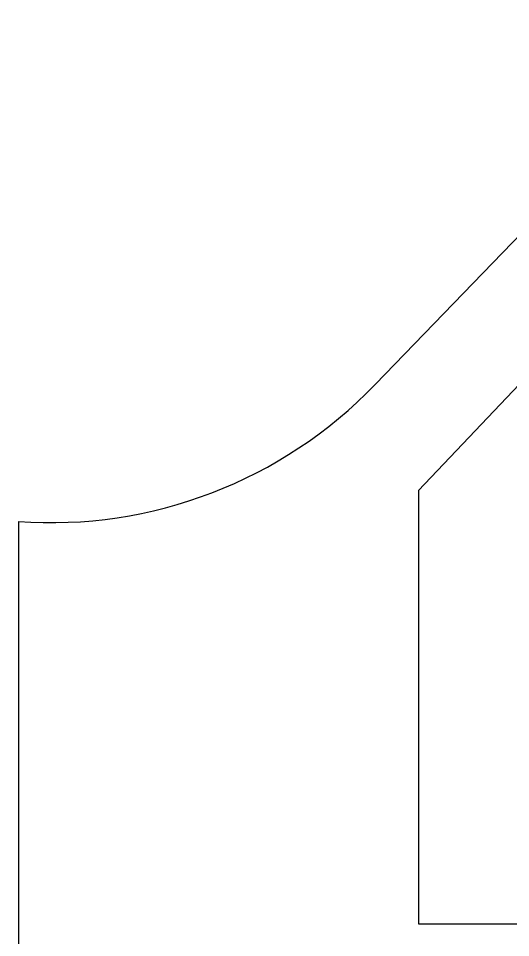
# Model space of a CAD drawing. Extents: x 2.55 to 7.7, y 3.55 to 4.51.
# Drawn here: x 4.5843 to 4.7381, y 3.8023 to 4.0892 of the extents above; entities that cross this region are included whole.
import ezdxf

# ---------------------------------------------------------------- set-up
doc = ezdxf.new("R2010")
doc.units = 0
doc.header["$MEASUREMENT"] = 0
doc.layers.get('0').update_dxf_attribs({"linetype": 'CONTINUOUS'})

msp = doc.modelspace()

# ---------------------------------------------------------------- linework, layer by layer
at = {"color": 7, "linetype": 'CONTINUOUS'}
for p, q in [((4.8061393964, 4.089188344), (4.6957456996, 3.9748970102)), ((4.8110617199, 4.0491325715), (4.7093283965, 3.9418959502)), ((4.7093283965, 3.9418959502), (4.7093283965, 3.8066468044)), ((4.5843283797, 3.9321804732), (4.5843283797, 3.5491883596)), ((4.7093283965, 3.8066468044), (4.7425209082, 3.8066468044))]:
    msp.add_line(p, q, dxfattribs=at)
msp.add_arc((4.5943855712, 4.0726112281), 0.1407904258822904, 265.9036574048, 316.0492156999, dxfattribs=at)

doc.saveas('drawing.dxf')
